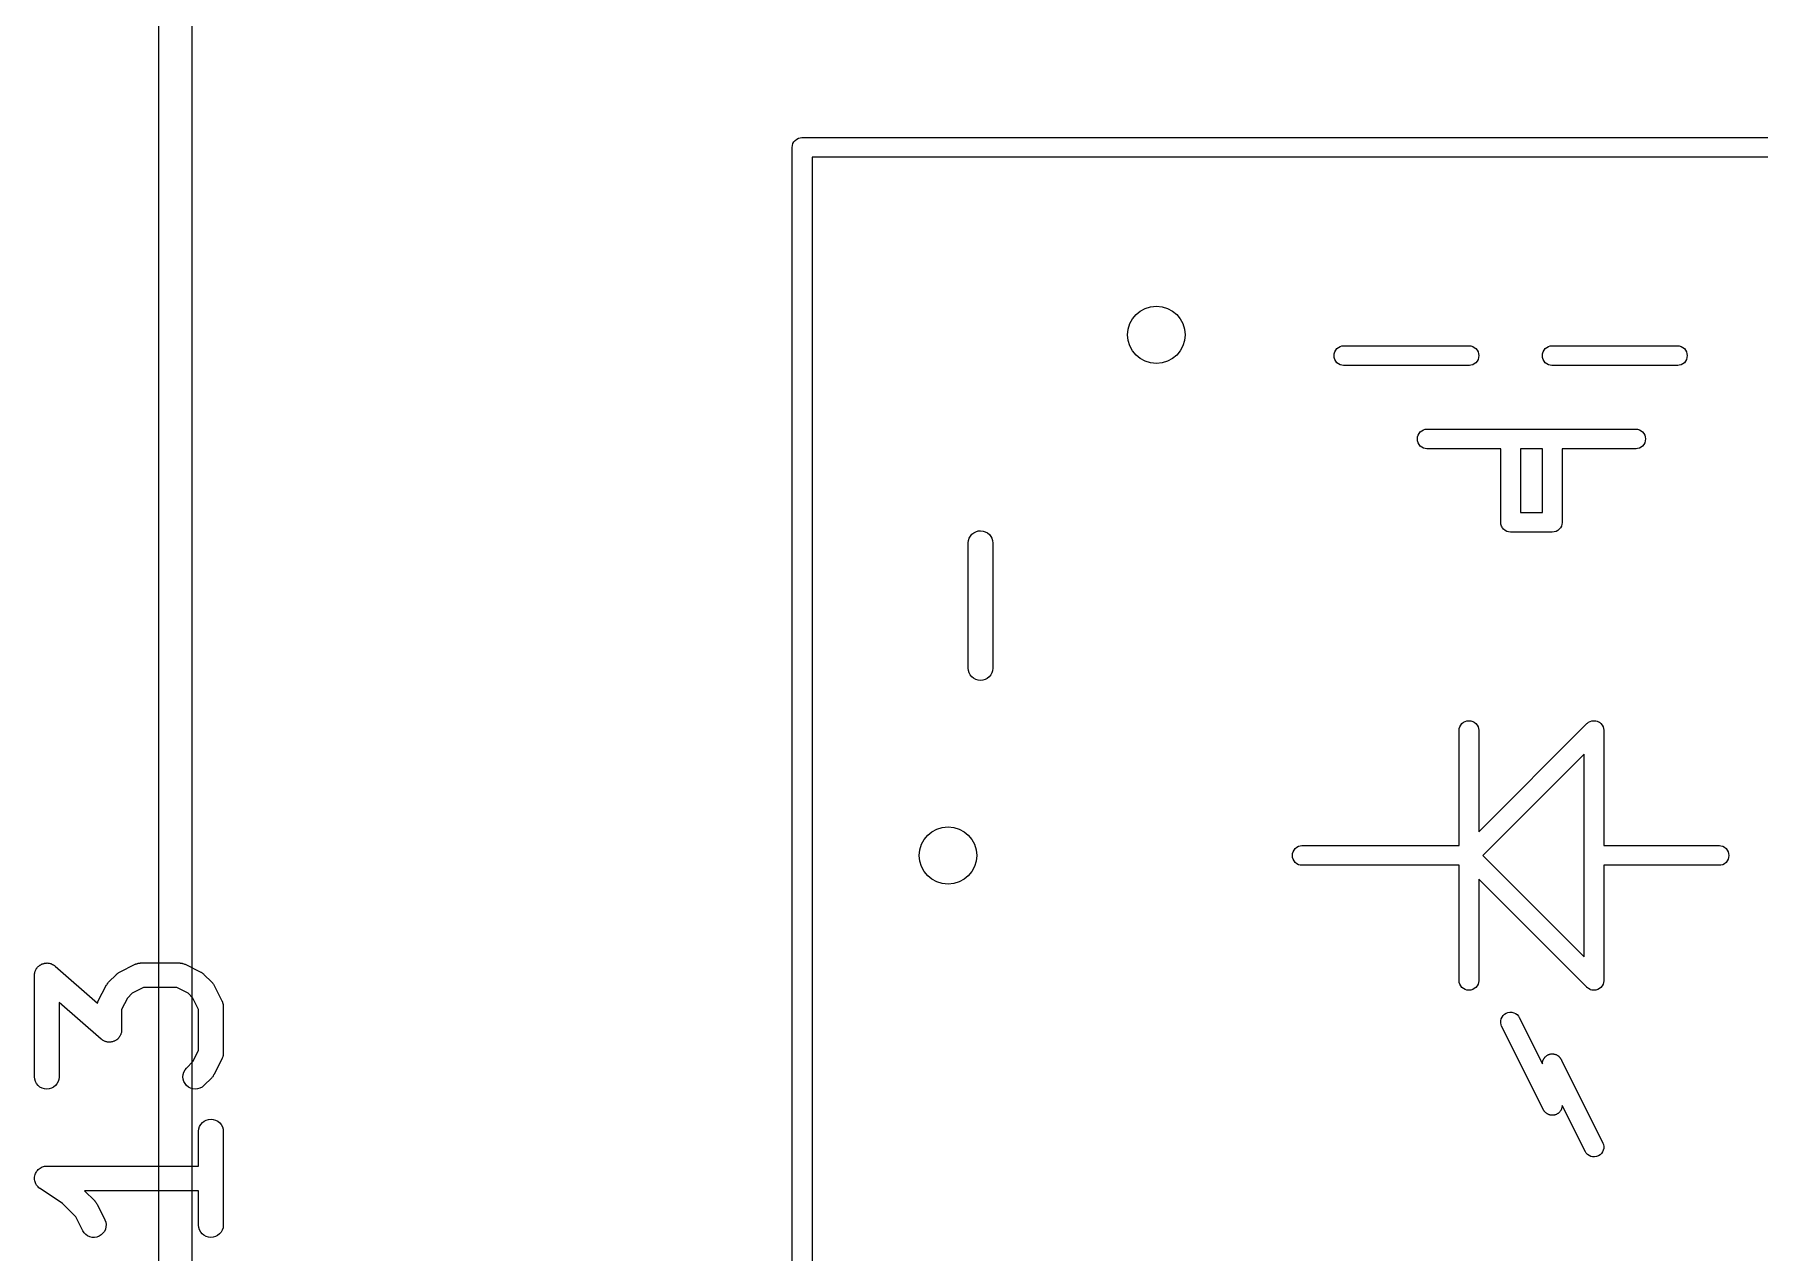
# Model space of a CAD drawing. Extents: x 17 to 176, y -177 to -9.
# Drawn here: x 157.76 to 168.28, y -106.05 to -98.62 of the extents above; entities that cross this region are included whole.
import ezdxf

# ---------------------------------------------------------------- set-up
doc = ezdxf.new("R2010")
doc.units = 0
doc.layers.add('BLACK', color=7, linetype='CONTINUOUS')

msp = doc.modelspace()

# ---------------------------------------------------------------- linework, layer by layer
at = {"layer": 'BLACK', "linetype": 'CONTINUOUS'}
for p, q in [((158.523, -145.291), (158.523, -53.716)), ((158.723, -53.7107), (158.723, -145.298)), ((162.421, -99.2563), (162.432, -99.2529)), ((162.432, -99.2529), (162.441, -99.252)), ((162.441, -99.252), (162.444, -99.2517)), ((162.441, -99.252), (162.441, -99.252)), ((162.444, -99.2517), (162.447, -99.252)), ((162.447, -99.252), (170.569, -99.252)), ((162.384, -99.312), (162.385, -99.3002)), ((162.384, -99.315), (162.384, -99.312)), ((162.384, -107.691), (162.384, -99.315)), ((162.385, -99.3002), (162.388, -99.2889)), ((162.388, -99.2889), (162.394, -99.2785)), ((162.394, -99.2785), (162.401, -99.2694)), ((162.401, -99.2694), (162.411, -99.2619)), ((162.411, -99.2619), (162.421, -99.2563)), ((162.504, -99.372), (162.504, -107.634)), ((170.512, -99.372), (162.504, -99.372)), ((165.686, -100.582), (165.687, -100.57)), ((165.687, -100.594), (165.686, -100.582)), ((165.687, -100.57), (165.69, -100.559)), ((165.69, -100.605), (165.687, -100.594)), ((165.69, -100.559), (165.696, -100.549)), ((165.696, -100.615), (165.69, -100.605)), ((165.696, -100.549), (165.703, -100.539)), ((165.703, -100.625), (165.696, -100.615)), ((165.703, -100.539), (165.713, -100.532)), ((165.713, -100.532), (165.723, -100.526)), ((165.723, -100.526), (165.734, -100.523)), ((165.734, -100.523), (165.743, -100.522)), ((165.743, -100.522), (166.511, -100.522)), ((166.511, -100.522), (166.52, -100.523)), ((166.52, -100.523), (166.531, -100.526)), ((166.531, -100.526), (166.541, -100.532)), ((166.541, -100.532), (166.551, -100.539)), ((166.551, -100.539), (166.558, -100.549)), ((166.558, -100.615), (166.551, -100.625)), ((166.558, -100.549), (166.564, -100.559)), ((166.564, -100.605), (166.558, -100.615)), ((166.564, -100.559), (166.567, -100.57)), ((166.567, -100.594), (166.564, -100.605)), ((166.567, -100.57), (166.568, -100.582)), ((166.568, -100.582), (166.567, -100.594)), ((166.956, -100.582), (166.957, -100.57)), ((166.957, -100.594), (166.956, -100.582)), ((166.957, -100.57), (166.96, -100.559)), ((166.96, -100.605), (166.957, -100.594)), ((166.96, -100.559), (166.966, -100.549)), ((166.966, -100.615), (166.96, -100.605)), ((166.966, -100.549), (166.973, -100.539)), ((166.973, -100.625), (166.966, -100.615)), ((166.973, -100.539), (166.983, -100.532)), ((166.983, -100.532), (166.993, -100.526)), ((166.993, -100.526), (167.004, -100.523)), ((167.004, -100.523), (167.013, -100.522)), ((167.013, -100.522), (167.781, -100.522)), ((167.781, -100.522), (167.79, -100.523)), ((167.79, -100.523), (167.801, -100.526)), ((167.801, -100.526), (167.811, -100.532)), ((167.811, -100.532), (167.821, -100.539)), ((167.821, -100.539), (167.828, -100.549)), ((167.828, -100.615), (167.821, -100.625)), ((167.828, -100.549), (167.834, -100.559)), ((167.834, -100.605), (167.828, -100.615)), ((167.834, -100.559), (167.837, -100.57)), ((167.837, -100.594), (167.834, -100.605)), ((167.837, -100.57), (167.838, -100.582)), ((167.838, -100.582), (167.837, -100.594)), ((165.713, -100.632), (165.703, -100.625)), ((165.723, -100.638), (165.713, -100.632)), ((165.734, -100.641), (165.723, -100.638)), ((165.743, -100.642), (165.734, -100.641)), ((166.511, -100.642), (165.743, -100.642)), ((166.52, -100.641), (166.511, -100.642)), ((166.531, -100.638), (166.52, -100.641)), ((166.541, -100.632), (166.531, -100.638)), ((166.551, -100.625), (166.541, -100.632)), ((166.983, -100.632), (166.973, -100.625)), ((166.993, -100.638), (166.983, -100.632)), ((167.004, -100.641), (166.993, -100.638)), ((167.013, -100.642), (167.004, -100.641)), ((167.781, -100.642), (167.013, -100.642)), ((167.79, -100.641), (167.781, -100.642)), ((167.801, -100.638), (167.79, -100.641)), ((167.811, -100.632), (167.801, -100.638)), ((167.821, -100.625), (167.811, -100.632)), ((166.211, -101.047), (166.221, -101.04)), ((166.221, -101.04), (166.231, -101.034)), ((166.231, -101.034), (166.242, -101.031)), ((166.242, -101.031), (166.251, -101.03)), ((166.251, -101.03), (166.759, -101.03)), ((166.759, -101.03), (166.762, -101.03)), ((166.762, -101.03), (166.765, -101.03)), ((166.765, -101.03), (167.013, -101.03)), ((167.013, -101.03), (167.016, -101.03)), ((167.016, -101.03), (167.019, -101.03)), ((167.019, -101.03), (167.527, -101.03)), ((167.527, -101.03), (167.536, -101.031)), ((167.536, -101.031), (167.547, -101.034)), ((167.547, -101.034), (167.557, -101.04)), ((167.557, -101.04), (167.567, -101.047)), ((166.194, -101.09), (166.195, -101.078)), ((166.195, -101.102), (166.194, -101.09)), ((166.195, -101.078), (166.198, -101.067)), ((166.198, -101.113), (166.195, -101.102)), ((166.198, -101.067), (166.204, -101.057)), ((166.204, -101.123), (166.198, -101.113)), ((166.204, -101.057), (166.211, -101.047)), ((166.211, -101.133), (166.204, -101.123)), ((166.221, -101.14), (166.211, -101.133)), ((166.231, -101.146), (166.221, -101.14)), ((166.242, -101.149), (166.231, -101.146)), ((167.547, -101.146), (167.536, -101.149)), ((167.557, -101.14), (167.547, -101.146)), ((167.567, -101.133), (167.557, -101.14)), ((167.567, -101.047), (167.574, -101.057)), ((167.574, -101.123), (167.567, -101.133)), ((167.574, -101.057), (167.58, -101.067)), ((167.58, -101.113), (167.574, -101.123)), ((167.58, -101.067), (167.583, -101.078)), ((167.583, -101.102), (167.58, -101.113)), ((167.583, -101.078), (167.584, -101.09)), ((167.584, -101.09), (167.583, -101.102)), ((166.251, -101.15), (166.242, -101.149)), ((166.702, -101.15), (166.251, -101.15)), ((166.702, -101.595), (166.702, -101.15)), ((166.822, -101.15), (166.822, -101.538)), ((166.956, -101.15), (166.822, -101.15)), ((166.956, -101.538), (166.956, -101.15)), ((167.527, -101.15), (167.076, -101.15)), ((167.076, -101.15), (167.076, -101.595)), ((167.536, -101.149), (167.527, -101.15)), ((166.822, -101.538), (166.956, -101.538)), ((163.47, -101.683), (163.479, -101.671)), ((163.479, -101.671), (163.49, -101.662)), ((163.49, -101.662), (163.503, -101.656)), ((163.503, -101.656), (163.517, -101.651)), ((163.517, -101.651), (163.532, -101.65)), ((163.532, -101.65), (163.547, -101.652)), ((163.547, -101.652), (163.56, -101.656)), ((163.56, -101.656), (163.573, -101.663)), ((163.573, -101.663), (163.585, -101.672)), ((166.702, -101.598), (166.702, -101.595)), ((166.703, -101.61), (166.702, -101.598)), ((166.706, -101.621), (166.703, -101.61)), ((166.71, -101.627), (166.706, -101.621)), ((166.712, -101.631), (166.71, -101.627)), ((166.719, -101.641), (166.712, -101.631)), ((166.729, -101.648), (166.719, -101.641)), ((166.739, -101.654), (166.729, -101.648)), ((166.75, -101.657), (166.739, -101.654)), ((166.762, -101.658), (166.75, -101.657)), ((166.765, -101.658), (166.762, -101.658)), ((167.013, -101.658), (166.765, -101.658)), ((167.016, -101.658), (167.013, -101.658)), ((167.028, -101.657), (167.016, -101.658)), ((167.039, -101.654), (167.028, -101.657)), ((167.049, -101.648), (167.039, -101.654)), ((167.059, -101.641), (167.049, -101.648)), ((167.066, -101.631), (167.059, -101.641)), ((167.072, -101.621), (167.066, -101.631)), ((167.075, -101.61), (167.072, -101.621)), ((167.076, -101.601), (167.075, -101.61)), ((167.076, -101.595), (167.076, -101.598)), ((167.076, -101.598), (167.076, -101.601)), ((167.076, -101.601), (167.076, -101.601)), ((163.456, -101.724), (163.458, -101.709)), ((163.456, -101.725), (163.456, -101.724)), ((163.456, -102.487), (163.456, -101.725)), ((163.458, -101.709), (163.462, -101.696)), ((163.462, -101.696), (163.47, -101.683)), ((163.585, -101.672), (163.594, -101.684)), ((163.594, -101.684), (163.601, -101.696)), ((163.601, -101.696), (163.605, -101.71)), ((163.605, -101.71), (163.606, -101.725)), ((163.606, -101.725), (163.606, -102.487)), ((163.458, -102.502), (163.456, -102.487)), ((163.462, -102.516), (163.458, -102.502)), ((163.605, -102.503), (163.6, -102.516)), ((163.606, -102.488), (163.605, -102.503)), ((163.606, -102.487), (163.606, -102.488)), ((163.469, -102.528), (163.462, -102.516)), ((163.478, -102.54), (163.469, -102.528)), ((163.489, -102.549), (163.478, -102.54)), ((163.502, -102.556), (163.489, -102.549)), ((163.516, -102.56), (163.502, -102.556)), ((163.531, -102.562), (163.516, -102.56)), ((163.545, -102.561), (163.531, -102.562)), ((163.56, -102.556), (163.545, -102.561)), ((163.572, -102.55), (163.56, -102.556)), ((163.584, -102.541), (163.572, -102.55)), ((163.593, -102.529), (163.584, -102.541)), ((163.6, -102.516), (163.593, -102.529)), ((166.458, -102.835), (166.465, -102.825)), ((166.465, -102.825), (166.475, -102.818)), ((166.475, -102.818), (166.485, -102.812)), ((166.485, -102.812), (166.496, -102.809)), ((166.496, -102.809), (166.508, -102.808)), ((166.508, -102.808), (166.52, -102.809)), ((166.52, -102.809), (166.531, -102.812)), ((166.531, -102.812), (166.541, -102.818)), ((166.541, -102.818), (166.551, -102.825)), ((166.551, -102.825), (166.558, -102.835)), ((166.568, -103.485), (167.225, -102.828)), ((167.225, -102.828), (167.227, -102.825)), ((167.227, -102.825), (167.23, -102.823)), ((167.23, -102.823), (167.237, -102.818)), ((167.23, -102.823), (167.23, -102.823)), ((167.237, -102.818), (167.247, -102.812)), ((167.247, -102.812), (167.258, -102.809)), ((167.258, -102.809), (167.27, -102.808)), ((167.27, -102.808), (167.282, -102.809)), ((167.282, -102.809), (167.29, -102.811)), ((167.29, -102.811), (167.293, -102.812)), ((167.293, -102.812), (167.302, -102.817)), ((167.302, -102.817), (167.303, -102.818)), ((167.303, -102.818), (167.313, -102.825)), ((167.313, -102.825), (167.32, -102.835)), ((166.448, -102.865), (166.449, -102.856)), ((166.448, -103.376), (166.448, -102.865)), ((166.449, -102.856), (166.452, -102.845)), ((166.452, -102.845), (166.458, -102.835)), ((166.558, -102.835), (166.564, -102.845)), ((166.564, -102.845), (166.567, -102.856)), ((166.567, -102.856), (166.568, -102.865)), ((166.568, -102.865), (166.568, -103.485)), ((167.32, -102.835), (167.326, -102.845)), ((167.326, -102.845), (167.329, -102.856)), ((167.329, -102.856), (167.33, -102.865)), ((167.33, -102.865), (167.33, -102.865)), ((167.33, -102.865), (167.33, -102.868)), ((167.33, -102.868), (167.33, -102.871)), ((167.33, -102.871), (167.33, -103.57)), ((167.21, -103.013), (166.593, -103.63)), ((167.21, -103.627), (167.21, -103.013)), ((166.448, -103.57), (166.448, -103.376)), ((165.432, -103.63), (165.433, -103.618)), ((165.433, -103.642), (165.432, -103.63)), ((165.433, -103.618), (165.436, -103.607)), ((165.436, -103.653), (165.433, -103.642)), ((165.436, -103.607), (165.442, -103.597)), ((165.442, -103.663), (165.436, -103.653)), ((165.442, -103.597), (165.449, -103.587)), ((165.449, -103.673), (165.442, -103.663)), ((165.449, -103.587), (165.459, -103.58)), ((165.459, -103.58), (165.469, -103.574)), ((165.469, -103.574), (165.48, -103.571)), ((165.48, -103.571), (165.489, -103.57)), ((165.489, -103.57), (166.448, -103.57)), ((166.593, -103.63), (167.21, -104.247)), ((167.21, -103.63), (167.21, -103.627)), ((167.21, -103.633), (167.21, -103.63)), ((167.21, -104.247), (167.21, -103.633)), ((167.33, -103.57), (168.035, -103.57)), ((168.035, -103.57), (168.044, -103.571)), ((168.044, -103.571), (168.055, -103.574)), ((168.055, -103.574), (168.065, -103.58)), ((168.065, -103.58), (168.075, -103.587)), ((168.075, -103.587), (168.082, -103.597)), ((168.082, -103.663), (168.075, -103.673)), ((168.082, -103.597), (168.088, -103.607)), ((168.088, -103.653), (168.082, -103.663)), ((168.088, -103.607), (168.091, -103.618)), ((168.091, -103.642), (168.088, -103.653)), ((168.091, -103.618), (168.092, -103.63)), ((168.092, -103.63), (168.091, -103.642)), ((165.459, -103.68), (165.449, -103.673)), ((165.469, -103.686), (165.459, -103.68)), ((165.48, -103.689), (165.469, -103.686)), ((165.489, -103.69), (165.48, -103.689)), ((166.448, -103.69), (165.489, -103.69)), ((166.448, -104.395), (166.448, -103.69)), ((168.035, -103.69), (167.33, -103.69)), ((167.33, -103.69), (167.33, -104.389)), ((168.044, -103.689), (168.035, -103.69)), ((168.055, -103.686), (168.044, -103.689)), ((168.065, -103.68), (168.055, -103.686)), ((168.075, -103.673), (168.065, -103.68)), ((167.226, -104.432), (166.568, -103.775)), ((166.568, -103.775), (166.568, -104.395)), ((157.795, -104.301), (157.797, -104.299)), ((157.797, -104.299), (157.799, -104.298)), ((157.799, -104.298), (157.803, -104.296)), ((157.803, -104.296), (157.807, -104.293)), ((157.807, -104.293), (157.81, -104.292)), ((157.81, -104.292), (157.812, -104.291)), ((157.812, -104.291), (157.817, -104.29)), ((157.817, -104.29), (157.821, -104.288)), ((157.821, -104.288), (157.824, -104.288)), ((157.824, -104.288), (157.826, -104.287)), ((157.826, -104.287), (157.831, -104.286)), ((157.831, -104.286), (157.836, -104.286)), ((157.836, -104.286), (157.838, -104.286)), ((157.838, -104.286), (157.841, -104.285)), ((157.841, -104.285), (157.846, -104.286)), ((157.846, -104.286), (157.85, -104.286)), ((157.85, -104.286), (157.853, -104.287)), ((157.853, -104.287), (157.855, -104.287)), ((157.855, -104.287), (157.86, -104.288)), ((157.86, -104.288), (157.865, -104.289)), ((157.865, -104.289), (157.867, -104.291)), ((157.867, -104.291), (157.869, -104.291)), ((157.869, -104.291), (157.874, -104.294)), ((157.874, -104.294), (157.878, -104.296)), ((157.878, -104.296), (157.88, -104.297)), ((157.88, -104.297), (157.882, -104.298)), ((157.882, -104.298), (157.886, -104.301)), ((158.283, -104.341), (158.378, -104.293)), ((158.378, -104.293), (158.379, -104.293)), ((158.379, -104.293), (158.381, -104.292)), ((158.381, -104.292), (158.383, -104.291)), ((158.383, -104.291), (158.388, -104.29)), ((158.388, -104.29), (158.393, -104.288)), ((158.393, -104.288), (158.395, -104.288)), ((158.395, -104.288), (158.397, -104.287)), ((158.397, -104.287), (158.402, -104.286)), ((158.402, -104.286), (158.407, -104.286)), ((158.407, -104.286), (158.41, -104.286)), ((158.41, -104.286), (158.412, -104.285)), ((158.412, -104.285), (158.65, -104.285)), ((158.65, -104.285), (158.651, -104.285)), ((158.651, -104.285), (158.653, -104.286)), ((158.653, -104.286), (158.655, -104.286)), ((158.655, -104.286), (158.66, -104.287)), ((158.66, -104.287), (158.665, -104.287)), ((158.665, -104.287), (158.668, -104.288)), ((158.668, -104.288), (158.67, -104.288)), ((158.67, -104.288), (158.675, -104.29)), ((158.675, -104.29), (158.679, -104.292)), ((158.679, -104.292), (158.681, -104.293)), ((158.681, -104.293), (158.683, -104.293)), ((158.683, -104.293), (158.779, -104.341)), ((157.765, -104.359), (157.766, -104.355)), ((157.765, -104.36), (157.765, -104.359)), ((157.765, -104.98), (157.765, -104.36)), ((157.766, -104.35), (157.767, -104.348)), ((157.766, -104.355), (157.766, -104.35)), ((157.767, -104.345), (157.768, -104.34)), ((157.767, -104.348), (157.767, -104.345)), ((157.768, -104.34), (157.77, -104.336)), ((157.77, -104.336), (157.771, -104.333)), ((157.771, -104.331), (157.774, -104.327)), ((157.771, -104.333), (157.771, -104.331)), ((157.774, -104.327), (157.776, -104.323)), ((157.776, -104.323), (157.777, -104.32)), ((157.777, -104.32), (157.778, -104.318)), ((157.778, -104.318), (157.782, -104.315)), ((157.782, -104.315), (157.784, -104.311)), ((157.784, -104.311), (157.786, -104.309)), ((157.786, -104.309), (157.788, -104.307)), ((157.788, -104.307), (157.792, -104.304)), ((157.792, -104.304), (157.795, -104.301)), ((157.886, -104.301), (157.89, -104.304)), ((157.89, -104.304), (158.149, -104.531)), ((158.213, -104.406), (158.216, -104.403)), ((158.216, -104.403), (158.264, -104.355)), ((158.264, -104.354), (158.268, -104.352)), ((158.264, -104.355), (158.264, -104.354)), ((158.268, -104.352), (158.271, -104.349)), ((158.271, -104.349), (158.273, -104.347)), ((158.273, -104.347), (158.276, -104.345)), ((158.276, -104.345), (158.279, -104.343)), ((158.279, -104.343), (158.283, -104.341)), ((158.779, -104.341), (158.78, -104.341)), ((158.78, -104.341), (158.783, -104.344)), ((158.783, -104.344), (158.787, -104.346)), ((158.787, -104.346), (158.789, -104.348)), ((158.789, -104.348), (158.792, -104.349)), ((158.792, -104.349), (158.795, -104.352)), ((158.795, -104.352), (158.798, -104.355)), ((158.798, -104.355), (158.846, -104.403)), ((158.846, -104.403), (158.847, -104.403)), ((158.847, -104.403), (158.849, -104.407)), ((166.449, -104.404), (166.448, -104.395)), ((166.452, -104.415), (166.449, -104.404)), ((166.567, -104.404), (166.564, -104.415)), ((166.568, -104.395), (166.567, -104.404)), ((167.329, -104.404), (167.326, -104.415)), ((167.33, -104.395), (167.329, -104.404)), ((167.33, -104.389), (167.33, -104.392)), ((167.33, -104.392), (167.33, -104.395)), ((167.33, -104.395), (167.33, -104.395)), ((158.154, -104.517), (158.202, -104.422)), ((158.202, -104.421), (158.205, -104.418)), ((158.202, -104.422), (158.202, -104.421)), ((158.205, -104.418), (158.207, -104.414)), ((158.207, -104.414), (158.209, -104.412)), ((158.209, -104.412), (158.21, -104.409)), ((158.21, -104.409), (158.213, -104.406)), ((158.331, -104.5), (158.296, -104.569)), ((158.361, -104.47), (158.331, -104.5)), ((158.43, -104.435), (158.361, -104.47)), ((158.632, -104.435), (158.43, -104.435)), ((158.701, -104.47), (158.632, -104.435)), ((158.731, -104.5), (158.701, -104.47)), ((158.765, -104.569), (158.731, -104.5)), ((158.849, -104.407), (158.852, -104.41)), ((158.852, -104.41), (158.854, -104.412)), ((158.854, -104.412), (158.856, -104.415)), ((158.856, -104.415), (158.858, -104.419)), ((158.858, -104.419), (158.86, -104.422)), ((158.86, -104.422), (158.907, -104.517)), ((166.458, -104.425), (166.452, -104.415)), ((166.465, -104.435), (166.458, -104.425)), ((166.475, -104.442), (166.465, -104.435)), ((166.485, -104.448), (166.475, -104.442)), ((166.496, -104.451), (166.485, -104.448)), ((166.508, -104.452), (166.496, -104.451)), ((166.52, -104.451), (166.508, -104.452)), ((166.531, -104.448), (166.52, -104.451)), ((166.541, -104.442), (166.531, -104.448)), ((166.551, -104.435), (166.541, -104.442)), ((166.558, -104.425), (166.551, -104.435)), ((166.564, -104.415), (166.558, -104.425)), ((167.227, -104.435), (167.226, -104.432)), ((167.23, -104.436), (167.227, -104.435)), ((167.23, -104.437), (167.23, -104.436)), ((167.237, -104.442), (167.23, -104.437)), ((167.247, -104.448), (167.237, -104.442)), ((167.25, -104.449), (167.247, -104.448)), ((167.258, -104.451), (167.25, -104.449)), ((167.27, -104.452), (167.258, -104.451)), ((167.282, -104.451), (167.27, -104.452)), ((167.293, -104.448), (167.282, -104.451)), ((167.303, -104.442), (167.293, -104.448)), ((167.313, -104.435), (167.303, -104.442)), ((167.32, -104.425), (167.313, -104.435)), ((167.326, -104.415), (167.32, -104.425)), ((158.172, -104.75), (157.915, -104.526)), ((157.915, -104.526), (157.915, -104.98)), ((158.149, -104.531), (158.151, -104.526)), ((158.151, -104.526), (158.152, -104.521)), ((158.152, -104.521), (158.153, -104.519)), ((158.153, -104.519), (158.154, -104.517)), ((158.296, -104.569), (158.296, -104.694)), ((158.765, -104.819), (158.765, -104.569)), ((158.907, -104.517), (158.908, -104.518)), ((158.908, -104.518), (158.909, -104.52)), ((158.909, -104.52), (158.91, -104.522)), ((158.91, -104.522), (158.911, -104.527)), ((158.911, -104.527), (158.913, -104.532)), ((158.913, -104.532), (158.913, -104.534)), ((158.913, -104.534), (158.914, -104.536)), ((158.914, -104.536), (158.914, -104.541)), ((158.914, -104.541), (158.915, -104.547)), ((158.915, -104.547), (158.915, -104.549)), ((158.915, -104.549), (158.915, -104.551)), ((158.915, -104.551), (158.915, -104.837)), ((166.71, -104.616), (166.716, -104.606)), ((166.716, -104.606), (166.725, -104.598)), ((166.725, -104.598), (166.735, -104.592)), ((166.735, -104.592), (166.746, -104.588)), ((166.746, -104.588), (166.758, -104.586)), ((166.758, -104.586), (166.77, -104.586)), ((166.77, -104.586), (166.781, -104.589)), ((166.781, -104.589), (166.792, -104.594)), ((166.792, -104.594), (166.802, -104.6)), ((166.802, -104.6), (166.81, -104.609)), ((166.81, -104.609), (166.814, -104.617)), ((158.292, -104.718), (158.291, -104.721)), ((158.293, -104.714), (158.292, -104.718)), ((158.295, -104.709), (158.293, -104.714)), ((158.296, -104.704), (158.295, -104.707)), ((158.295, -104.707), (158.295, -104.709)), ((158.296, -104.694), (158.296, -104.695)), ((158.296, -104.695), (158.296, -104.7)), ((158.296, -104.7), (158.296, -104.704)), ((166.702, -104.638), (166.705, -104.627)), ((166.702, -104.65), (166.702, -104.638)), ((166.704, -104.662), (166.702, -104.65)), ((166.707, -104.67), (166.704, -104.662)), ((166.705, -104.627), (166.71, -104.616)), ((166.96, -105.176), (166.707, -104.67)), ((166.814, -104.617), (166.956, -104.9)), ((158.176, -104.753), (158.172, -104.75)), ((158.179, -104.756), (158.176, -104.753)), ((158.182, -104.757), (158.179, -104.756)), ((158.184, -104.759), (158.182, -104.757)), ((158.188, -104.761), (158.184, -104.759)), ((158.192, -104.763), (158.188, -104.761)), ((158.195, -104.764), (158.192, -104.763)), ((158.197, -104.765), (158.195, -104.764)), ((158.202, -104.766), (158.197, -104.765)), ((158.206, -104.767), (158.202, -104.766)), ((158.209, -104.768), (158.206, -104.767)), ((158.211, -104.768), (158.209, -104.768)), ((158.216, -104.768), (158.211, -104.768)), ((158.221, -104.769), (158.216, -104.768)), ((158.223, -104.769), (158.221, -104.769)), ((158.226, -104.769), (158.223, -104.769)), ((158.231, -104.768), (158.226, -104.769)), ((158.235, -104.767), (158.231, -104.768)), ((158.238, -104.767), (158.235, -104.767)), ((158.241, -104.766), (158.238, -104.767)), ((158.245, -104.765), (158.241, -104.766)), ((158.249, -104.763), (158.245, -104.765)), ((158.252, -104.762), (158.249, -104.763)), ((158.254, -104.761), (158.252, -104.762)), ((158.258, -104.759), (158.254, -104.761)), ((158.262, -104.757), (158.258, -104.759)), ((158.264, -104.755), (158.262, -104.757)), ((158.267, -104.754), (158.264, -104.755)), ((158.27, -104.75), (158.267, -104.754)), ((158.274, -104.747), (158.27, -104.75)), ((158.275, -104.745), (158.274, -104.747)), ((158.277, -104.744), (158.275, -104.745)), ((158.28, -104.74), (158.277, -104.744)), ((158.283, -104.736), (158.28, -104.74)), ((158.284, -104.734), (158.283, -104.736)), ((158.286, -104.732), (158.284, -104.734)), ((158.288, -104.727), (158.286, -104.732)), ((158.29, -104.723), (158.288, -104.727)), ((158.291, -104.721), (158.29, -104.723)), ((158.731, -104.887), (158.765, -104.819)), ((158.683, -104.938), (158.692, -104.926)), ((158.692, -104.926), (158.731, -104.887)), ((158.907, -104.87), (158.86, -104.965)), ((158.908, -104.868), (158.907, -104.87)), ((158.909, -104.866), (158.908, -104.868)), ((158.911, -104.861), (158.909, -104.866)), ((158.913, -104.857), (158.911, -104.861)), ((158.914, -104.852), (158.913, -104.854)), ((158.913, -104.854), (158.913, -104.857)), ((158.915, -104.842), (158.914, -104.847)), ((158.914, -104.847), (158.914, -104.852)), ((158.915, -104.837), (158.915, -104.838)), ((158.915, -104.838), (158.915, -104.84)), ((158.915, -104.84), (158.915, -104.842)), ((166.956, -104.892), (166.957, -104.89)), ((166.956, -104.896), (166.956, -104.892)), ((166.956, -104.897), (166.956, -104.896)), ((166.956, -104.899), (166.956, -104.897)), ((166.956, -104.9), (166.956, -104.899)), ((166.957, -104.888), (166.958, -104.885)), ((166.957, -104.89), (166.957, -104.888)), ((166.958, -104.885), (166.959, -104.881)), ((166.959, -104.881), (166.96, -104.879)), ((166.96, -104.877), (166.962, -104.874)), ((166.96, -104.879), (166.96, -104.877)), ((166.962, -104.874), (166.964, -104.87)), ((166.964, -104.87), (166.965, -104.868)), ((166.965, -104.868), (166.966, -104.867)), ((166.966, -104.867), (166.968, -104.864)), ((166.968, -104.864), (166.97, -104.86)), ((166.97, -104.86), (166.972, -104.859)), ((166.972, -104.859), (166.973, -104.857)), ((166.973, -104.857), (166.976, -104.855)), ((166.976, -104.855), (166.979, -104.852)), ((166.979, -104.852), (166.981, -104.851)), ((166.981, -104.851), (166.983, -104.85)), ((166.983, -104.85), (166.986, -104.848)), ((166.986, -104.848), (166.989, -104.846)), ((166.989, -104.846), (166.991, -104.845)), ((166.991, -104.845), (166.993, -104.844)), ((166.993, -104.844), (166.997, -104.843)), ((166.997, -104.843), (167, -104.842)), ((167, -104.842), (167.002, -104.841)), ((167.002, -104.841), (167.004, -104.841)), ((167.004, -104.841), (167.008, -104.84)), ((167.008, -104.84), (167.012, -104.84)), ((167.012, -104.84), (167.014, -104.84)), ((167.014, -104.84), (167.016, -104.84)), ((167.016, -104.84), (167.02, -104.84)), ((167.02, -104.84), (167.024, -104.84)), ((167.024, -104.84), (167.026, -104.841)), ((167.026, -104.841), (167.028, -104.841)), ((167.028, -104.841), (167.031, -104.842)), ((167.031, -104.842), (167.035, -104.843)), ((167.035, -104.843), (167.037, -104.844)), ((167.037, -104.844), (167.039, -104.844)), ((167.039, -104.844), (167.042, -104.846)), ((167.042, -104.846), (167.046, -104.848)), ((167.046, -104.848), (167.048, -104.849)), ((167.048, -104.849), (167.049, -104.85)), ((167.049, -104.85), (167.052, -104.852)), ((167.052, -104.852), (167.056, -104.854)), ((167.056, -104.854), (167.057, -104.856)), ((167.057, -104.856), (167.059, -104.857)), ((167.059, -104.857), (167.061, -104.86)), ((167.061, -104.86), (167.064, -104.863)), ((167.064, -104.863), (167.065, -104.865)), ((167.065, -104.865), (167.066, -104.867)), ((167.066, -104.867), (167.068, -104.87)), ((167.068, -104.87), (167.068, -104.871)), ((167.068, -104.871), (167.069, -104.872)), ((167.069, -104.872), (167.072, -104.877)), ((167.072, -104.877), (167.072, -104.878)), ((167.072, -104.878), (167.325, -105.384)), ((157.767, -104.994), (157.765, -104.98)), ((157.771, -105.008), (157.767, -104.994)), ((157.778, -105.021), (157.771, -105.008)), ((157.787, -105.032), (157.778, -105.021)), ((157.798, -105.042), (157.787, -105.032)), ((157.893, -105.033), (157.881, -105.042)), ((157.902, -105.022), (157.893, -105.033)), ((157.909, -105.009), (157.902, -105.022)), ((157.914, -104.995), (157.909, -105.009)), ((157.915, -104.981), (157.914, -104.995)), ((157.915, -104.98), (157.915, -104.981)), ((158.67, -104.979), (158.672, -104.965)), ((158.672, -104.994), (158.67, -104.979)), ((158.672, -104.965), (158.676, -104.951)), ((158.676, -105.008), (158.672, -104.994)), ((158.676, -104.951), (158.683, -104.938)), ((158.683, -105.021), (158.676, -105.008)), ((158.692, -105.032), (158.683, -105.021)), ((158.703, -105.042), (158.692, -105.032)), ((158.797, -105.033), (158.786, -105.042)), ((158.798, -105.033), (158.797, -105.033)), ((158.846, -104.985), (158.798, -105.033)), ((158.848, -104.982), (158.846, -104.985)), ((158.851, -104.979), (158.848, -104.982)), ((158.853, -104.976), (158.851, -104.979)), ((158.855, -104.974), (158.853, -104.976)), ((158.857, -104.97), (158.855, -104.974)), ((158.859, -104.966), (158.857, -104.97)), ((158.86, -104.965), (158.859, -104.966)), ((157.811, -105.049), (157.798, -105.042)), ((157.825, -105.053), (157.811, -105.049)), ((157.84, -105.055), (157.825, -105.053)), ((157.854, -105.053), (157.84, -105.055)), ((157.868, -105.049), (157.854, -105.053)), ((157.881, -105.042), (157.868, -105.049)), ((158.716, -105.049), (158.703, -105.042)), ((158.73, -105.053), (158.716, -105.049)), ((158.744, -105.055), (158.73, -105.053)), ((158.759, -105.053), (158.744, -105.055)), ((158.773, -105.049), (158.759, -105.053)), ((158.786, -105.042), (158.773, -105.049)), ((158.799, -105.25), (158.812, -105.243)), ((158.812, -105.243), (158.826, -105.239)), ((158.826, -105.239), (158.841, -105.238)), ((158.841, -105.238), (158.855, -105.239)), ((158.855, -105.239), (158.869, -105.244)), ((158.869, -105.244), (158.882, -105.251)), ((166.96, -105.177), (166.96, -105.176)), ((166.963, -105.182), (166.96, -105.177)), ((166.964, -105.183), (166.963, -105.182)), ((166.964, -105.184), (166.964, -105.183)), ((166.966, -105.187), (166.964, -105.184)), ((166.967, -105.189), (166.966, -105.187)), ((166.968, -105.191), (166.967, -105.189)), ((166.971, -105.194), (166.968, -105.191)), ((166.973, -105.197), (166.971, -105.194)), ((166.975, -105.198), (166.973, -105.197)), ((166.976, -105.2), (166.975, -105.198)), ((166.98, -105.202), (166.976, -105.2)), ((166.983, -105.204), (166.98, -105.202)), ((166.984, -105.205), (166.983, -105.204)), ((166.986, -105.206), (166.984, -105.205)), ((166.99, -105.208), (166.986, -105.206)), ((166.993, -105.21), (166.99, -105.208)), ((166.995, -105.21), (166.993, -105.21)), ((166.997, -105.211), (166.995, -105.21)), ((167.001, -105.212), (166.997, -105.211)), ((167.004, -105.213), (167.001, -105.212)), ((167.006, -105.213), (167.004, -105.213)), ((167.008, -105.214), (167.006, -105.213)), ((167.012, -105.214), (167.008, -105.214)), ((167.016, -105.214), (167.012, -105.214)), ((167.018, -105.214), (167.016, -105.214)), ((167.02, -105.214), (167.018, -105.214)), ((167.024, -105.214), (167.02, -105.214)), ((167.028, -105.213), (167.024, -105.214)), ((167.03, -105.213), (167.028, -105.213)), ((167.032, -105.212), (167.03, -105.213)), ((167.035, -105.211), (167.032, -105.212)), ((167.039, -105.21), (167.035, -105.211)), ((167.041, -105.209), (167.039, -105.21)), ((167.043, -105.208), (167.041, -105.209)), ((167.046, -105.206), (167.043, -105.208)), ((167.049, -105.204), (167.046, -105.206)), ((167.051, -105.203), (167.049, -105.204)), ((167.053, -105.202), (167.051, -105.203)), ((167.056, -105.199), (167.053, -105.202)), ((167.059, -105.197), (167.056, -105.199)), ((167.06, -105.195), (167.059, -105.197)), ((167.062, -105.194), (167.06, -105.195)), ((167.064, -105.19), (167.062, -105.194)), ((167.066, -105.187), (167.064, -105.19)), ((167.067, -105.186), (167.066, -105.187)), ((167.068, -105.184), (167.067, -105.186)), ((167.07, -105.18), (167.068, -105.184)), ((167.072, -105.177), (167.07, -105.18)), ((167.073, -105.173), (167.072, -105.175)), ((167.072, -105.175), (167.072, -105.177)), ((167.074, -105.169), (167.073, -105.173)), ((167.075, -105.166), (167.074, -105.169)), ((167.076, -105.162), (167.075, -105.164)), ((167.075, -105.164), (167.075, -105.166)), ((167.218, -105.437), (167.076, -105.154)), ((167.076, -105.154), (167.076, -105.155)), ((167.076, -105.155), (167.076, -105.157)), ((167.076, -105.157), (167.076, -105.158)), ((167.076, -105.158), (167.076, -105.162)), ((158.765, -105.312), (158.767, -105.297)), ((158.765, -105.313), (158.765, -105.312)), ((158.765, -105.524), (158.765, -105.313)), ((158.767, -105.297), (158.771, -105.283)), ((158.771, -105.283), (158.778, -105.27)), ((158.778, -105.27), (158.788, -105.259)), ((158.788, -105.259), (158.799, -105.25)), ((158.882, -105.251), (158.894, -105.26)), ((158.894, -105.26), (158.903, -105.271)), ((158.903, -105.271), (158.91, -105.284)), ((158.91, -105.284), (158.914, -105.298)), ((158.914, -105.298), (158.915, -105.313)), ((158.915, -105.313), (158.915, -105.884)), ((167.222, -105.445), (167.218, -105.437)), ((167.23, -105.454), (167.222, -105.445)), ((167.24, -105.46), (167.23, -105.454)), ((167.307, -105.456), (167.297, -105.462)), ((167.316, -105.448), (167.307, -105.456)), ((167.322, -105.438), (167.316, -105.448)), ((167.327, -105.427), (167.322, -105.438)), ((167.325, -105.384), (167.328, -105.392)), ((167.33, -105.416), (167.327, -105.427)), ((167.328, -105.392), (167.33, -105.404)), ((167.33, -105.404), (167.33, -105.416)), ((157.775, -105.563), (157.778, -105.557)), ((157.778, -105.557), (157.783, -105.551)), ((157.778, -105.557), (157.778, -105.557)), ((157.778, -105.557), (157.778, -105.557)), ((157.783, -105.551), (157.788, -105.545)), ((157.788, -105.545), (157.793, -105.541)), ((157.788, -105.545), (157.788, -105.545)), ((157.788, -105.545), (157.788, -105.545)), ((157.793, -105.541), (157.799, -105.536)), ((157.799, -105.536), (157.806, -105.533)), ((157.799, -105.536), (157.799, -105.536)), ((157.799, -105.536), (157.799, -105.536)), ((157.806, -105.533), (157.812, -105.529)), ((157.812, -105.529), (157.819, -105.527)), ((157.812, -105.529), (157.812, -105.529)), ((157.812, -105.529), (157.812, -105.529)), ((157.819, -105.527), (157.826, -105.525)), ((157.826, -105.525), (157.833, -105.524)), ((157.826, -105.525), (157.826, -105.525)), ((157.826, -105.525), (157.826, -105.525)), ((157.833, -105.524), (157.84, -105.524)), ((157.84, -105.524), (158.765, -105.524)), ((167.251, -105.465), (167.24, -105.46)), ((167.262, -105.468), (167.251, -105.465)), ((167.274, -105.468), (167.262, -105.468)), ((167.286, -105.466), (167.274, -105.468)), ((167.297, -105.462), (167.286, -105.466)), ((157.765, -105.598), (157.766, -105.591)), ((157.766, -105.606), (157.765, -105.598)), ((157.765, -105.598), (157.765, -105.598)), ((157.765, -105.598), (157.765, -105.598)), ((157.766, -105.591), (157.767, -105.583)), ((157.767, -105.613), (157.766, -105.606)), ((157.767, -105.583), (157.769, -105.576)), ((157.767, -105.583), (157.767, -105.583)), ((157.767, -105.583), (157.767, -105.583)), ((157.769, -105.62), (157.767, -105.613)), ((157.767, -105.613), (157.767, -105.613)), ((157.767, -105.613), (157.767, -105.613)), ((157.769, -105.576), (157.771, -105.57)), ((157.771, -105.627), (157.769, -105.62)), ((157.771, -105.569), (157.775, -105.563)), ((157.771, -105.57), (157.771, -105.569)), ((157.771, -105.569), (157.771, -105.569)), ((157.774, -105.633), (157.771, -105.627)), ((157.771, -105.627), (157.771, -105.627)), ((157.771, -105.627), (157.771, -105.627)), ((157.778, -105.64), (157.774, -105.633)), ((157.782, -105.645), (157.778, -105.64)), ((157.778, -105.64), (157.778, -105.64)), ((157.778, -105.64), (157.778, -105.64)), ((157.787, -105.651), (157.782, -105.645)), ((157.792, -105.656), (157.787, -105.651)), ((157.787, -105.651), (157.787, -105.651)), ((157.787, -105.651), (157.787, -105.651)), ((157.798, -105.66), (157.792, -105.656)), ((157.799, -105.661), (157.798, -105.66)), ((157.798, -105.66), (157.798, -105.66)), ((157.798, -105.66), (157.798, -105.66)), ((157.798, -105.66), (157.798, -105.66)), ((157.935, -105.752), (157.799, -105.661)), ((158.017, -105.833), (157.935, -105.752)), ((158.765, -105.674), (158.069, -105.674)), ((158.069, -105.674), (158.132, -105.736)), ((158.132, -105.736), (158.132, -105.737)), ((158.132, -105.737), (158.135, -105.74)), ((158.135, -105.74), (158.138, -105.743)), ((158.138, -105.743), (158.139, -105.746)), ((158.139, -105.746), (158.141, -105.748)), ((158.141, -105.748), (158.143, -105.752)), ((158.143, -105.752), (158.146, -105.756)), ((158.146, -105.756), (158.193, -105.851)), ((158.765, -105.884), (158.765, -105.674)), ((158.059, -105.918), (158.017, -105.833)), ((158.193, -105.851), (158.194, -105.852)), ((158.194, -105.852), (158.199, -105.865)), ((158.199, -105.865), (158.201, -105.88)), ((158.067, -105.93), (158.059, -105.918)), ((158.077, -105.941), (158.067, -105.93)), ((158.089, -105.949), (158.077, -105.941)), ((158.102, -105.955), (158.089, -105.949)), ((158.116, -105.959), (158.102, -105.955)), ((158.131, -105.959), (158.116, -105.959)), ((158.145, -105.957), (158.131, -105.959)), ((158.159, -105.952), (158.145, -105.957)), ((158.172, -105.944), (158.159, -105.952)), ((158.182, -105.934), (158.172, -105.944)), ((158.191, -105.922), (158.182, -105.934)), ((158.197, -105.909), (158.191, -105.922)), ((158.2, -105.895), (158.197, -105.909)), ((158.201, -105.88), (158.2, -105.895)), ((158.767, -105.899), (158.765, -105.884)), ((158.771, -105.913), (158.767, -105.899)), ((158.778, -105.926), (158.771, -105.913)), ((158.787, -105.937), (158.778, -105.926)), ((158.798, -105.946), (158.787, -105.937)), ((158.811, -105.953), (158.798, -105.946)), ((158.825, -105.958), (158.811, -105.953)), ((158.84, -105.959), (158.825, -105.958)), ((158.854, -105.958), (158.84, -105.959)), ((158.868, -105.954), (158.854, -105.958)), ((158.881, -105.947), (158.868, -105.954)), ((158.893, -105.938), (158.881, -105.947)), ((158.902, -105.927), (158.893, -105.938)), ((158.909, -105.914), (158.902, -105.927)), ((158.914, -105.9), (158.909, -105.914)), ((158.915, -105.885), (158.914, -105.9)), ((158.915, -105.884), (158.915, -105.885))]:
    msp.add_line(p, q, dxfattribs=at)
at = {"layer": 'BLACK'}
for centre in [(164.603, -100.455), (164.603, -100.455), (163.333, -103.63), (163.333, -103.63)]:
    msp.add_circle(centre, 0.175, dxfattribs=at)

doc.saveas('drawing.dxf')
